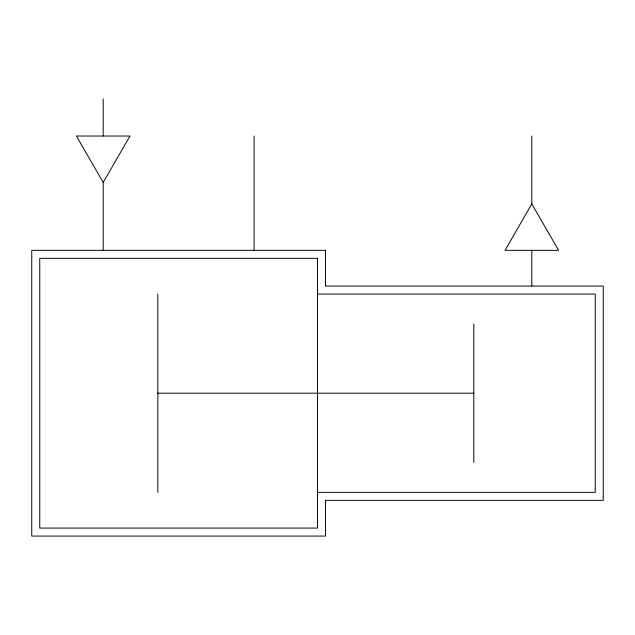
<?xml version="1.0" encoding="UTF-8"?>
<svg xmlns="http://www.w3.org/2000/svg" width="635" height="635" viewBox="0 0 635 635"><rect width="100%" height="100%" fill="white"/><g stroke="black" fill="none" stroke-linecap="round" stroke-linejoin="round"><path stroke-width="0.95" d="M103.188 182.428L129.977 136.025L76.398 136.025L103.188 182.428L103.188 250.325M531.812 203.93L505.023 250.325L558.602 250.325L531.812 203.93L531.812 136.025M317.5 294.045L595.249 294.045L595.249 492.355L317.5 492.355M157.837 393.2L473.805 393.2M531.812 250.325L531.812 286.044M473.805 324.017L473.805 462.383M254.063 136.025L254.063 250.325M157.837 294.045L157.837 492.355M103.188 98.925L103.188 136.025M325.501 250.325L31.75 250.325L31.75 536.075L325.501 536.075L325.501 500.356L603.25 500.356L603.25 286.044L325.501 286.044L325.501 250.325M317.5 258.326L39.751 258.326L39.751 528.074L317.5 528.074L317.5 258.326"/></g></svg>
